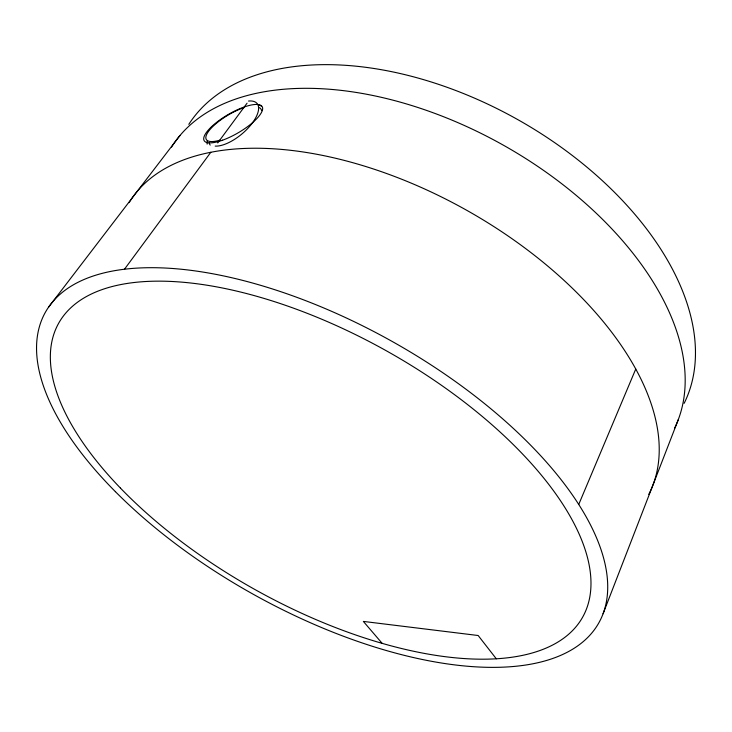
<?xml version="1.0" encoding="UTF-8"?>
<svg xmlns="http://www.w3.org/2000/svg" width="732" height="732" viewBox="0 0 732 732"><rect width="100%" height="100%" fill="white"/><g stroke="black" fill="none" stroke-linecap="round" stroke-linejoin="round"><path stroke-width="1.1" d="M603.077 613.745L678.262 419.701M578.738 504.458L635.76 369.038M124.477 269.239L210.825 152.274M217.724 142.923L247.059 103.194M48.55 307.22L179.981 135.493M382.168 643.364L363.347 621.413L478.161 635.513L496.296 658.791M188.81 124.339A284.409 171.261 29.3 0 1 518.128 119.81A284.409 171.261 29.3 0 1 684.146 403.332M129.134 202.636A297.988 161.25 29.3 0 1 466.641 210.249A297.988 161.25 29.3 0 1 648.753 494.356M171.544 147.077A288.262 168.589 29.3 0 1 502.125 144.488A288.262 168.589 29.3 0 1 674.712 427.927M207.138 144.103A33.645 12.783 -35.3 0 1 207.302 140.947M258.57 105.124A33.645 12.783 -35.3 0 1 261.434 106.14M259.485 107.686A31.119 11.822 -35.3 0 1 261.635 110.633M210.203 145.11A31.119 11.822 -35.3 0 1 209.242 142.813M248.514 101.053A31.174 13.588 -40 0 1 252.348 123.003A31.174 13.588 -40 0 1 215.19 146.107M219.893 140.178A31.137 9.809 -30.8 0 1 208.647 131.211A31.137 9.809 -30.8 0 1 244.021 107.604M120.46 488.107A300.404 136.253 29.3 0 0 578.07 624.167A300.404 136.253 29.3 0 0 263.447 298.244A300.404 136.253 29.3 0 0 120.46 488.107M115.391 491.657A317.313 144.222 29.3 0 0 596.123 627.269A317.313 144.222 29.3 0 0 254.901 283.677A317.313 144.222 29.3 0 0 115.391 491.657M222.62 140.178A33.654 10.413 -30.4 0 0 262.312 106.872A33.654 10.413 -30.4 0 0 214.586 124.001A33.654 10.413 -30.4 0 0 222.62 140.178"/></g></svg>
